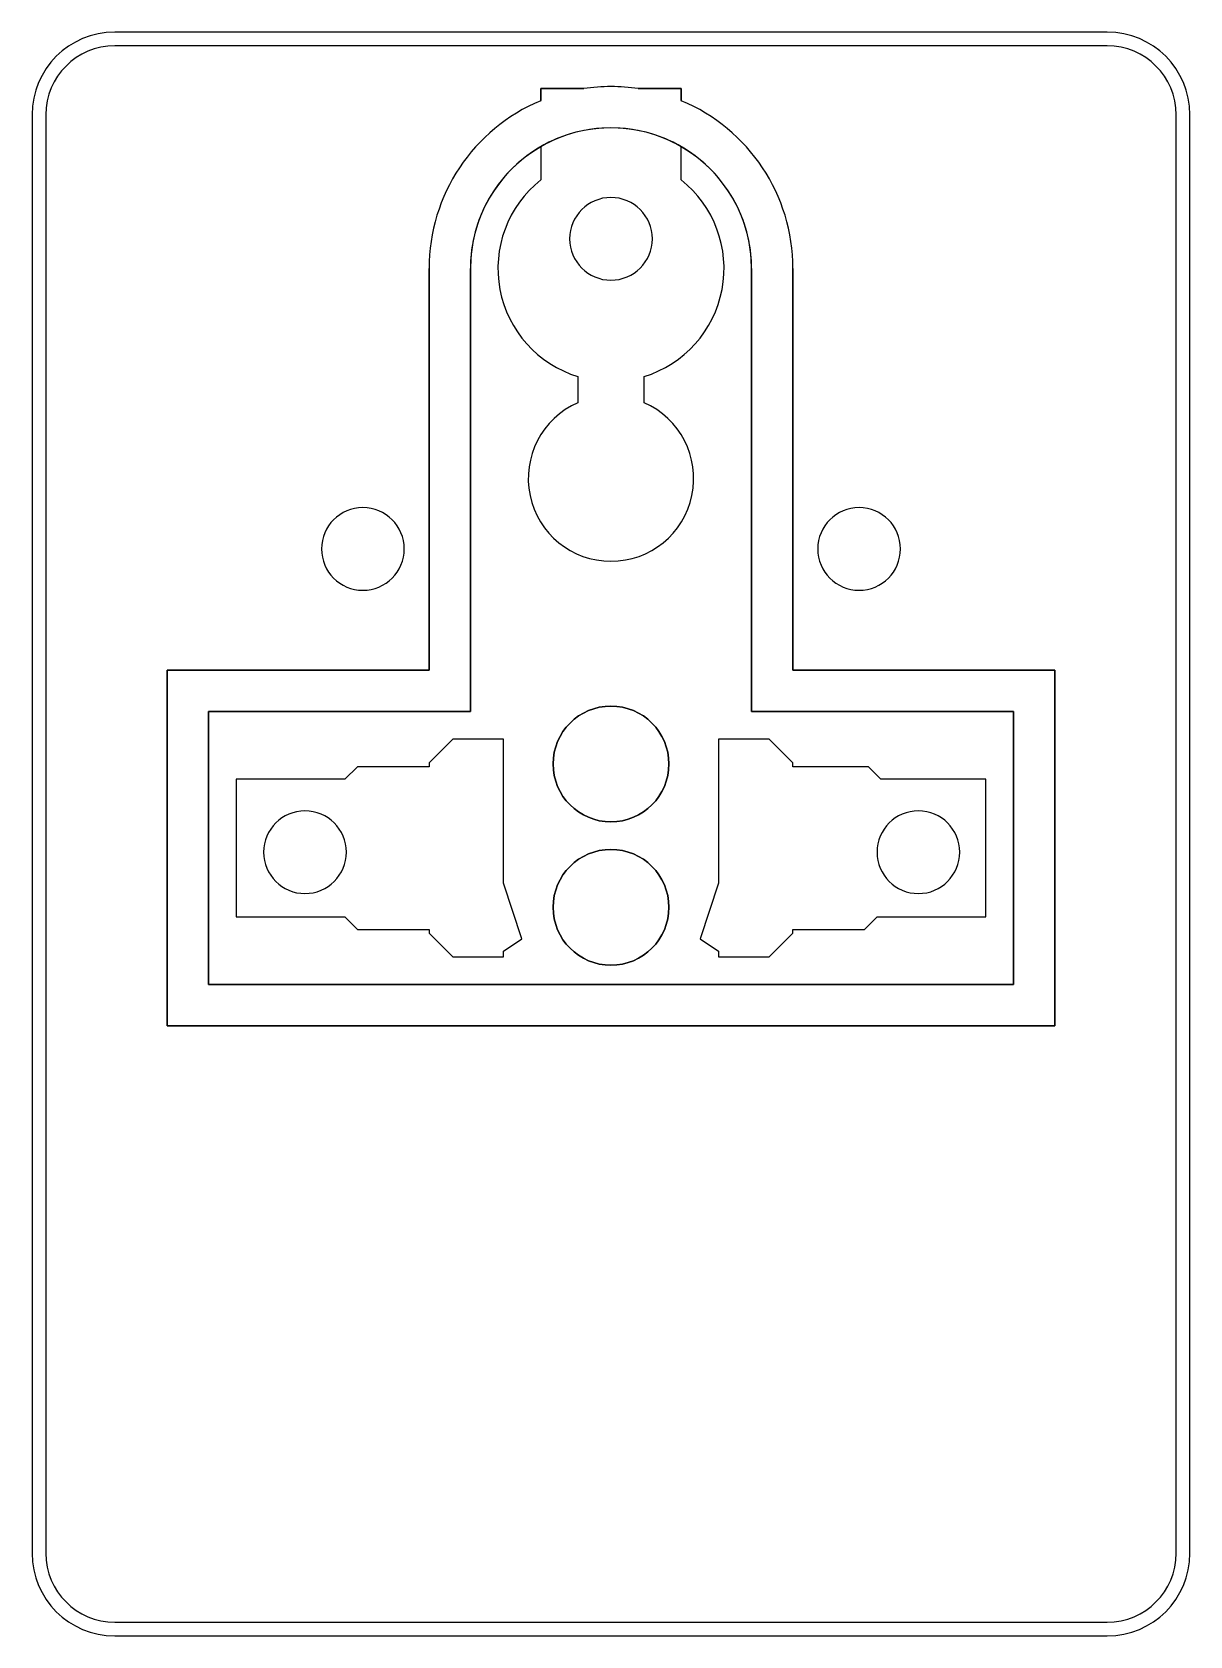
# Model space of a CAD drawing. Header units: millimetres. Extents: x -21.8 to 20.2, y -30.4 to 27.8.
import ezdxf

# ---------------------------------------------------------------- set-up
doc = ezdxf.new("R2010")
doc.units = ezdxf.units.MM
doc.layers.get('0').update_dxf_attribs({"color": 253, "lineweight": 70, "true_color": 0x8faf8f})

msp = doc.modelspace()

# ---------------------------------------------------------------- linework, layer by layer
at = {"color": 138, "lineweight": -3, "true_color": 0x054848}
for p, q in [((17.207, 27.75), (-18.793, 27.75)), ((17.207, 27.25), (-18.793, 27.25)), ((-1.78, 25.7), (-3.343, 25.7)), ((-3.343, 25.7), (-3.343, 25.262)), ((1.757, 25.7), (0.194, 25.7)), ((1.757, 25.262), (1.757, 25.7)), ((-21.793, 24.75), (-21.793, -27.43)), ((-21.293, 24.75), (-21.293, -27.43)), ((19.707, -27.43), (19.707, 24.75)), ((20.207, -27.43), (20.207, 24.75)), ((-3.343, 23.591), (-3.343, 22.385)), ((1.757, 22.385), (1.757, 23.591)), ((-7.393, 19.174), (-7.393, 4.6)), ((-5.893, 3.1), (-5.893, 19.174)), ((4.307, 19.174), (4.307, 3.1)), ((5.807, 4.6), (5.807, 19.174)), ((-1.993, 15.254), (-1.993, 14.305)), ((0.407, 14.305), (0.407, 15.254)), ((-7.393, 4.6), (-16.893, 4.6)), ((-16.893, 4.6), (-16.893, -8.3)), ((15.307, 4.6), (5.807, 4.6)), ((15.307, -8.3), (15.307, 4.6)), ((-15.393, -6.8), (-15.393, 3.1)), ((-15.393, 3.1), (-5.893, 3.1)), ((4.307, 3.1), (13.807, 3.1)), ((13.807, 3.1), (13.807, -6.8)), ((-6.534, 2.1), (-7.393, 1.241)), ((-4.693, 2.1), (-6.534, 2.1)), ((-4.693, -3.122), (-4.693, 2.1)), ((3.107, 2.1), (3.107, -3.122)), ((4.949, 2.1), (3.107, 2.1)), ((5.807, 1.241), (4.949, 2.1)), ((-7.393, 1.241), (-7.393, 1.1)), ((5.807, 1.1), (5.807, 1.241)), ((-14.393, 0.65), (-14.393, -4.35)), ((-10.443, 0.65), (-14.393, 0.65)), ((-10.443, 0.65), (-9.993, 1.1)), ((-7.393, 1.1), (-9.993, 1.1)), ((8.549, 1.1), (5.807, 1.1)), ((8.999, 0.65), (8.549, 1.1)), ((12.807, 0.65), (8.999, 0.65)), ((12.807, -4.35), (12.807, 0.65)), ((-4.032, -5.147), (-4.693, -3.122)), ((3.107, -3.122), (2.446, -5.147)), ((-14.393, -4.35), (-10.443, -4.35)), ((-10.443, -4.35), (-9.993, -4.8)), ((8.857, -4.35), (8.407, -4.8)), ((8.857, -4.35), (12.807, -4.35)), ((-9.993, -4.8), (-7.393, -4.8)), ((-7.393, -4.8), (-7.393, -4.941)), ((-7.393, -4.941), (-6.534, -5.8)), ((-4.693, -5.592), (-4.032, -5.147)), ((2.446, -5.147), (3.107, -5.592)), ((4.949, -5.8), (5.807, -4.941)), ((5.807, -4.8), (8.407, -4.8)), ((5.807, -4.941), (5.807, -4.8)), ((-6.534, -5.8), (-4.693, -5.8)), ((-4.693, -5.8), (-4.693, -5.592)), ((3.107, -5.592), (3.107, -5.8)), ((3.107, -5.8), (4.949, -5.8)), ((13.807, -6.8), (-15.393, -6.8)), ((-16.893, -8.3), (15.307, -8.3)), ((-18.793, -29.93), (17.207, -29.93)), ((-18.793, -30.43), (17.207, -30.43))]:
    msp.add_line(p, q, dxfattribs=at)
at = {"color": 98, "lineweight": -3, "true_color": 0x054805}
for p, q in [((-3.343, 25.262), (-3.343, 25.7)), ((-3.343, 25.7), (-1.78, 25.7)), ((0.194, 25.7), (1.757, 25.7)), ((1.757, 25.7), (1.757, 25.262)), ((-7.393, 4.6), (-7.393, 19.174)), ((-5.893, 19.174), (-5.893, 3.1)), ((4.307, 3.1), (4.307, 19.174)), ((5.807, 19.174), (5.807, 4.6)), ((-16.893, -8.3), (-16.893, 4.6)), ((-16.893, 4.6), (-7.393, 4.6)), ((5.807, 4.6), (15.307, 4.6)), ((15.307, 4.6), (15.307, -8.3)), ((-5.893, 3.1), (-15.393, 3.1)), ((-15.393, 3.1), (-15.393, -6.8)), ((13.807, 3.1), (4.307, 3.1)), ((13.807, -6.8), (13.807, 3.1)), ((-15.393, -6.8), (13.807, -6.8)), ((15.307, -8.3), (-16.893, -8.3))]:
    msp.add_line(p, q, dxfattribs=at)
at = {"color": 138, "lineweight": -3, "true_color": 0x054848, "extrusion": (1.11022e-16, -2.22045e-16, -1)}
for centre in [(0.793, 20.25), (9.793, 9), (-8.207, 9), (11.893, -2), (-10.357, -2)]:
    msp.add_circle(centre, 1.5, dxfattribs=at)
at = {"color": 98, "lineweight": -3, "true_color": 0x054805, "extrusion": (1.11022e-16, -2.22045e-16, -1)}
for centre, radius in [((0.793, 20.25), 1.5), ((9.793, 9), 1.5), ((-8.207, 9), 1.5), ((0.793, 1.2), 2.1), ((11.893, -2), 1.5), ((-10.357, -2), 1.5), ((0.793, -4), 2.1)]:
    msp.add_circle(centre, radius, dxfattribs=at)
at = {"color": 138, "lineweight": -3, "true_color": 0x054848}
for centre in [(-0.793, 1.2), (-0.793, -4)]:
    msp.add_circle(centre, 2.1, dxfattribs=at)
for centre, radius, start, end in [((-18.793, 24.75), 3, 90, 180), ((17.207, 24.75), 3, 360, 90), ((-18.793, 24.75), 2.5, 90, 180), ((17.207, 24.75), 2.5, 360, 90), ((-0.793, 19.174), 6.6, 81.39792, 98.60208), ((-0.793, 19.174), 6.6, 112.72842, 180), ((-0.793, 19.174), 6.6, 360, 67.27158), ((-0.793, 19.174), 5.1, 60, 120), ((-0.793, 19.174), 5.1, 120, 180), ((-0.793, 19.174), 5.1, 360, 60), ((-0.793, 19.174), 4.1, 128.45876, 252.98135), ((-0.793, 19.174), 4.1, 287.01865, 51.54124), ((-0.793, 11.555), 3, 113.57818, 66.42182), ((-18.793, -27.43), 3, 180, 270), ((-18.793, -27.43), 2.5, 180, 270), ((17.207, -27.43), 3, 270, 360), ((17.207, -27.43), 2.5, 270, 360)]:
    msp.add_arc(centre, radius, start, end, dxfattribs=at)
at = {"color": 98, "lineweight": -3, "true_color": 0x054805}
for radius, start, end in [(6.6, 81.39792, 98.60208), (6.6, 112.72842, 180), (6.6, 360, 67.27158), (5.1, 360, 180)]:
    msp.add_arc((-0.793, 19.174), radius, start, end, dxfattribs=at)

doc.saveas('drawing.dxf')
